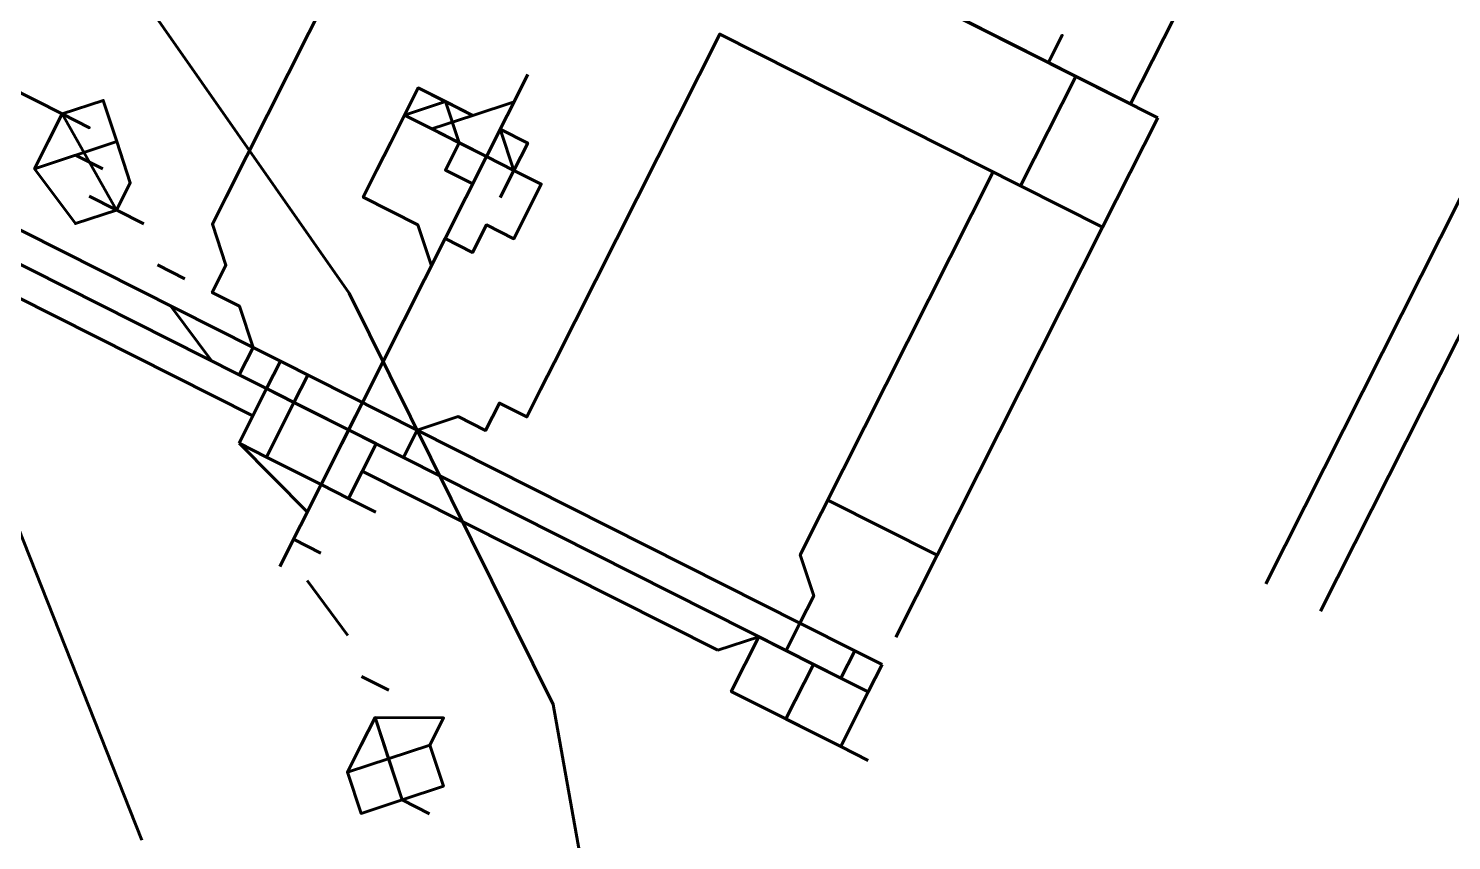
# Model space of a CAD drawing. Header units: metres. Extents: x 0 to 547597, y 0 to 1844684.
# Drawn here: x 543452.2254 to 543452.4174, y 1844573.005 to 1844573.1146 of the extents above; entities that cross this region are included whole.
import ezdxf

# ---------------------------------------------------------------- set-up
doc = ezdxf.new("R2010")
doc.units = ezdxf.units.M
doc.layers.add('5_Thep', color=4, linetype='Continuous')
doc.layers.add('giai đoạn này', color=10, linetype='Continuous', lineweight=60)

# ---------------------------------------------------------------- blocks, each defined once
blk = doc.blocks.new('MBA220-MB')
at = {"color": 1}
for points in [[(1091.1, 1070.43), (1041.5, 1107.63), (987.77, 1136.56), (934.05, 1153.09), (872.05, 1161.36), (810.06, 1153.09), (752.2, 1136.56), (698.47, 1107.63), (648.87, 1070.43), (611.68, 1020.84), (582.75, 967.11), (566.21, 909.25), (557.95, 847.25), (566.21, 789.39)], [(462.89, 1157.23), (591.01, 1157.23)], [(591.01, 1148.96), (462.89, 1148.96)], [(636.47, 1107.63), (636.47, 1111.76)], [(636.47, 1107.63), (636.47, 1111.76)], [(541.42, 1107.63), (557.95, 1107.63), (557.95, 1095.23)], [(541.42, 1107.63), (541.42, 1107.63), (541.42, 1107.63), (541.42, 1107.63)], [(541.42, 1107.63), (541.42, 1095.23)], [(557.95, 1107.63), (607.54, 1107.63)], [(607.54, 1091.1), (607.54, 1107.63), (619.94, 1107.63)], [(628.21, 1107.63), (624.08, 1107.63)], [(624.08, 1107.63), (628.21, 1107.63), (628.21, 1107.63), (628.21, 1107.63)], [(624.08, 1107.63), (624.08, 1103.5)], [(628.21, 1107.63), (628.21, 1107.63)], [(628.21, 1103.5), (628.21, 1107.63)], [(628.21, 1107.63), (628.21, 1107.63), (628.21, 1107.63), (628.21, 1107.63)], [(628.21, 1107.63), (628.21, 1099.36)], [(628.21, 1103.5), (628.21, 1107.63), (636.47, 1107.63), (636.47, 1103.5)], [(628.21, 1107.63), (628.21, 1107.63), (628.21, 1107.63)], [(636.47, 1103.5), (636.47, 1107.63), (636.47, 1103.5)], [(636.47, 1103.5), (636.47, 1107.63)], [(541.42, 1041.5), (541.42, 1103.5), (524.88, 1103.5), (524.88, 1041.5)], [(524.88, 1103.5), (524.88, 1103.5), (541.42, 1103.5), (541.42, 1103.5)], [(541.42, 983.64), (541.42, 1103.5)], [(628.21, 1103.5), (624.08, 1103.5), (624.08, 1095.23)], [(628.21, 1103.5), (624.08, 1103.5)], [(628.21, 1099.36), (628.21, 1103.5)], [(628.21, 1103.5), (628.21, 1095.23), (628.21, 1095.23), (628.21, 1095.23), (628.21, 1095.23)], [(628.21, 1103.5), (628.21, 1103.5)], [(628.21, 1103.5), (628.21, 1103.5)], [(636.47, 1103.5), (636.47, 1099.36)], [(636.47, 1103.5), (636.47, 1095.23)], [(628.21, 1099.36), (628.21, 1091.1)], [(628.21, 1095.23), (628.21, 1099.36), (636.47, 1099.36), (636.47, 1091.1), (628.21, 1091.1), (628.21, 1095.23)], [(636.47, 1095.23), (636.47, 1099.36)], [(541.42, 1095.23), (541.42, 1095.23), (541.42, 1091.1), (537.28, 1091.1), (541.42, 1091.1)], [(541.42, 1095.23), (557.95, 1095.23), (557.95, 1049.77), (607.54, 1049.77)], [(541.42, 1095.23), (541.42, 1041.5)], [(557.95, 1091.1), (615.81, 1091.1), (619.94, 1095.23), (624.08, 1095.23), (624.08, 1037.37)], [(628.21, 1095.23), (624.08, 1095.23), (624.08, 1037.37)], [(628.21, 1091.1), (628.21, 1095.23)], [(628.21, 1091.1), (628.21, 1095.23)], [(628.21, 1095.23), (628.21, 1037.37)], [(636.47, 1091.1), (636.47, 1095.23)], [(537.28, 1091.1), (541.42, 1091.1), (541.42, 962.98), (537.28, 962.98)], [(632.34, 1086.97), (628.21, 1091.1)], [(632.34, 1086.97), (632.34, 1033.24)], [(661.27, 1049.77), (669.54, 1058.03), (665.4, 1062.17), (661.27, 1058.03), (657.14, 1058.03), (661.27, 1049.77), (665.4, 1049.77), (669.54, 1049.77), (673.67, 1053.9), (669.54, 1058.03)], [(669.54, 1058.03), (669.54, 1062.17)], [(669.54, 1058.03), (665.4, 1053.9), (661.27, 1049.77)], [(661.27, 1058.03), (669.54, 1049.77)], [(624.08, 1037.37), (624.08, 1037.37), (619.94, 1041.5), (619.94, 1045.64), (615.81, 1045.64), (615.81, 1049.77), (615.81, 1049.77), (611.68, 1049.77), (607.54, 1049.77)], [(657.14, 1045.64), (657.14, 1049.77)], [(653.01, 1041.5), (648.87, 1033.24)], [(591.01, 1016.71), (595.14, 1016.71), (595.14, 1016.71), (599.28, 1016.71), (599.28, 1024.97), (603.41, 1029.1), (599.28, 1029.1), (599.28, 1033.24), (595.14, 1033.24), (595.14, 1037.37), (586.88, 1037.37), (586.88, 1033.24), (582.75, 1033.24), (582.75, 1029.1), (578.61, 1029.1), (582.75, 1024.97), (582.75, 1016.71), (586.88, 1016.71), (586.88, 1016.71), (591.01, 1016.71)], [(586.88, 1033.24), (586.88, 1037.37)], [(586.88, 1033.24), (586.88, 1037.37)], [(586.88, 1037.37), (586.88, 1033.24), (586.88, 1033.24)], [(586.88, 1033.24), (586.88, 1037.37)], [(586.88, 1037.37), (586.88, 1037.37)], [(586.88, 1033.24), (586.88, 1037.37)], [(586.88, 1033.24), (586.88, 1037.37)], [(591.01, 1037.37), (586.88, 1037.37), (591.01, 1037.37), (586.88, 1037.37)], [(591.01, 1037.37), (591.01, 1037.37)], [(591.01, 1037.37), (591.01, 1037.37)], [(624.08, 1037.37), (628.21, 1037.37), (628.21, 1037.37), (628.21, 1037.37)], [(628.21, 1037.37), (624.08, 1037.37), (624.08, 1037.37)], [(624.08, 1016.71), (624.08, 1037.37)], [(628.21, 1033.24), (628.21, 1037.37)], [(628.21, 1037.37), (628.21, 1029.1)], [(628.21, 1037.37), (628.21, 1037.37), (628.21, 1037.37), (628.21, 1037.37), (628.21, 1037.37), (628.21, 1037.37)], [(636.47, 1033.24), (636.47, 1037.37)], [(636.47, 1033.24), (636.47, 1037.37)], [(582.75, 1029.1), (582.75, 1029.1), (582.75, 1029.1), (582.75, 1033.24)], [(582.75, 1029.1), (586.88, 1033.24), (586.88, 1029.1), (586.88, 1033.24)], [(586.88, 1029.1), (586.88, 1033.24), (586.88, 1029.1), (586.88, 1033.24)], [(586.88, 1029.1), (586.88, 1033.24), (586.88, 1029.1)], [(586.88, 1029.1), (586.88, 1033.24)], [(586.88, 1033.24), (586.88, 1029.1), (586.88, 1033.24), (586.88, 1029.1), (586.88, 1033.24)], [(586.88, 1033.24), (586.88, 1029.1), (586.88, 1033.24), (586.88, 1029.1)], [(586.88, 1033.24), (586.88, 1029.1), (586.88, 1033.24), (586.88, 1029.1)], [(586.88, 1033.24), (591.01, 1033.24)], [(586.88, 1029.1), (586.88, 1033.24)], [(586.88, 1029.1), (586.88, 1033.24)], [(586.88, 1029.1), (586.88, 1033.24)], [(586.88, 1029.1), (586.88, 1033.24), (586.88, 1029.1), (586.88, 1033.24)], [(586.88, 1029.1), (586.88, 1029.1), (586.88, 1033.24), (586.88, 1029.1), (586.88, 1033.24), (586.88, 1029.1)], [(586.88, 1029.1), (586.88, 1033.24)], [(586.88, 1029.1), (586.88, 1033.24)], [(586.88, 1029.1), (586.88, 1033.24)], [(586.88, 1029.1), (586.88, 1033.24), (586.88, 1029.1)], [(586.88, 1033.24), (586.88, 1029.1), (586.88, 1033.24)], [(586.88, 1033.24), (586.88, 1029.1), (586.88, 1033.24)], [(591.01, 1033.24), (586.88, 1033.24), (591.01, 1033.24)], [(628.21, 1033.24), (628.21, 1033.24)], [(628.21, 1033.24), (628.21, 1029.1)], [(628.21, 1029.1), (628.21, 1033.24), (636.47, 1033.24), (636.47, 1029.1)], [(628.21, 1029.1), (628.21, 1033.24)], [(636.47, 1029.1), (636.47, 1033.24)], [(636.47, 1029.1), (636.47, 1033.24)], [(644.74, 1029.1), (644.74, 1033.24)], [(574.48, 1029.1), (648.87, 1029.1)], [(582.75, 1029.1), (582.75, 1029.1), (582.75, 1029.1), (582.75, 1029.1), (582.75, 1029.1)], [(582.75, 1029.1), (586.88, 1029.1), (582.75, 1029.1)], [(586.88, 1029.1), (586.88, 1029.1), (586.88, 1029.1), (586.88, 1029.1), (582.75, 1029.1)], [(591.01, 1029.1), (586.88, 1029.1)], [(586.88, 1029.1), (586.88, 1029.1)], [(586.88, 1029.1), (586.88, 1029.1)], [(586.88, 1029.1), (586.88, 1029.1)], [(586.88, 1029.1), (586.88, 1024.97)], [(586.88, 1029.1), (586.88, 1029.1)], [(586.88, 1024.97), (586.88, 1024.97), (586.88, 1020.84), (586.88, 1029.1)], [(586.88, 1029.1), (586.88, 1029.1)], [(586.88, 1029.1), (586.88, 1029.1), (586.88, 1029.1), (586.88, 1029.1)], [(586.88, 1029.1), (586.88, 1029.1), (586.88, 1029.1), (586.88, 1029.1), (586.88, 1029.1)], [(586.88, 1029.1), (586.88, 1029.1)], [(586.88, 1020.84), (586.88, 1024.97), (586.88, 1020.84), (586.88, 1024.97), (586.88, 1020.84), (586.88, 1029.1)], [(586.88, 1024.97), (586.88, 1029.1)], [(586.88, 1029.1), (586.88, 1029.1), (586.88, 1029.1), (586.88, 1029.1), (586.88, 1029.1)], [(586.88, 1029.1), (586.88, 1029.1)], [(586.88, 1029.1), (586.88, 1024.97)], [(586.88, 1029.1), (586.88, 1029.1), (586.88, 1029.1), (586.88, 1029.1), (586.88, 1029.1)], [(586.88, 1029.1), (586.88, 1029.1)], [(591.01, 1029.1), (586.88, 1029.1)], [(591.01, 1029.1), (586.88, 1029.1), (591.01, 1029.1), (586.88, 1029.1)], [(591.01, 1029.1), (591.01, 1024.97), (586.88, 1024.97)], [(591.01, 1024.97), (591.01, 1029.1)], [(591.01, 1029.1), (591.01, 1029.1)], [(591.01, 1024.97), (591.01, 1029.1)], [(591.01, 1029.1), (591.01, 1024.97)], [(619.94, 1029.1), (624.08, 1029.1)], [(628.21, 1029.1), (624.08, 1029.1)], [(690.2, 1029.1), (657.14, 991.91), (632.34, 946.45), (624.08, 913.38)], [(628.21, 1029.1), (628.21, 1024.97), (628.21, 1024.97)], [(628.21, 1029.1), (628.21, 1029.1)], [(628.21, 1029.1), (628.21, 1016.71)], [(628.21, 1029.1), (628.21, 1029.1), (636.47, 1029.1), (636.47, 1029.1)], [(628.21, 1020.84), (628.21, 1029.1)], [(628.21, 1029.1), (628.21, 1029.1)], [(636.47, 1029.1), (636.47, 1020.84)], [(636.47, 1029.1), (636.47, 1020.84)], [(636.47, 1029.1), (636.47, 1029.1)], [(640.61, 1029.1), (636.47, 1016.71)], [(586.88, 1024.97), (586.88, 1020.84), (582.75, 1024.97), (582.75, 1020.84)], [(582.75, 1024.97), (582.75, 1020.84), (582.75, 1024.97)], [(582.75, 1024.97), (582.75, 1020.84), (582.75, 1024.97), (582.75, 1020.84)], [(582.75, 1020.84), (586.88, 1024.97), (586.88, 1020.84), (586.88, 1024.97), (586.88, 1020.84)], [(582.75, 1020.84), (582.75, 1024.97)], [(586.88, 1020.84), (586.88, 1024.97)], [(586.88, 1020.84), (586.88, 1024.97)], [(586.88, 1024.97), (591.01, 1024.97)], [(586.88, 1020.84), (586.88, 1024.97)], [(586.88, 1020.84), (586.88, 1024.97)], [(586.88, 1020.84), (586.88, 1024.97)], [(586.88, 1020.84), (586.88, 1024.97)], [(586.88, 1024.97), (586.88, 1020.84), (586.88, 1024.97), (586.88, 1020.84)], [(586.88, 1020.84), (586.88, 1024.97)], [(586.88, 1024.97), (586.88, 1020.84), (586.88, 1024.97), (586.88, 1020.84), (586.88, 1024.97)], [(586.88, 1020.84), (586.88, 1024.97)], [(586.88, 1020.84), (586.88, 1024.97)], [(586.88, 1020.84), (586.88, 1024.97)], [(586.88, 1020.84), (586.88, 1024.97)], [(586.88, 1020.84), (586.88, 1024.97)], [(586.88, 1020.84), (586.88, 1024.97)], [(591.01, 1024.97), (586.88, 1024.97), (591.01, 1024.97)], [(636.47, 1020.84), (636.47, 1024.97)], [(586.88, 1020.84), (586.88, 1016.71), (582.75, 1020.84), (582.75, 1016.71)], [(586.88, 1016.71), (586.88, 1020.84), (586.88, 1016.71), (586.88, 1020.84)], [(586.88, 1020.84), (586.88, 1016.71), (586.88, 1020.84), (586.88, 1016.71)], [(586.88, 1016.71), (586.88, 1020.84), (586.88, 1016.71), (586.88, 1020.84)], [(586.88, 1020.84), (586.88, 1016.71), (586.88, 1020.84)], [(586.88, 1016.71), (586.88, 1020.84)], [(586.88, 1016.71), (586.88, 1020.84)], [(586.88, 1016.71), (586.88, 1020.84)], [(586.88, 1016.71), (586.88, 1020.84)], [(586.88, 1020.84), (586.88, 1016.71), (586.88, 1020.84), (586.88, 1016.71)], [(586.88, 1020.84), (586.88, 1020.84), (586.88, 1016.71), (586.88, 1020.84)], [(586.88, 1016.71), (586.88, 1020.84)], [(586.88, 1016.71), (586.88, 1020.84)], [(586.88, 1016.71), (586.88, 1020.84)], [(586.88, 1016.71), (586.88, 1020.84)], [(586.88, 1016.71), (586.88, 1020.84)], [(586.88, 1016.71), (586.88, 1020.84)], [(586.88, 1016.71), (586.88, 1020.84)], [(586.88, 1016.71), (586.88, 1020.84)], [(586.88, 1016.71), (586.88, 1020.84)], [(586.88, 1016.71), (586.88, 1020.84)], [(628.21, 1020.84), (624.08, 1020.84)], [(628.21, 1016.71), (628.21, 1020.84)], [(636.47, 1016.71), (636.47, 1020.84), (628.21, 1020.84), (628.21, 1016.71), (636.47, 1016.71)], [(628.21, 1020.84), (628.21, 1020.84)], [(628.21, 1020.84), (628.21, 1016.71), (628.21, 1016.71), (628.21, 1016.71), (628.21, 1016.71)], [(636.47, 1016.71), (636.47, 1020.84)], [(636.47, 1016.71), (636.47, 1020.84)], [(591.01, 1016.71), (586.88, 1016.71)], [(586.88, 1016.71), (586.88, 1016.71)], [(586.88, 1016.71), (586.88, 1016.71)], [(586.88, 1016.71), (586.88, 1016.71)], [(586.88, 1016.71), (591.01, 1016.71), (586.88, 1016.71)], [(591.01, 1016.71), (586.88, 1016.71), (591.01, 1016.71)], [(591.01, 1016.71), (591.01, 1016.71)], [(591.01, 1016.71), (591.01, 1016.71)], [(607.54, 1000.17), (611.68, 1000.17), (615.81, 1004.31), (615.81, 1004.31), (615.81, 1004.31), (619.94, 1004.31), (619.94, 1008.44), (624.08, 1012.57), (624.08, 1016.71)], [(628.21, 1016.71), (624.08, 1016.71)], [(624.08, 1016.71), (624.08, 1012.57)], [(628.21, 1016.71), (628.21, 1016.71)], [(628.21, 1016.71), (628.21, 1016.71), (628.21, 1016.71), (628.21, 1016.71), (628.21, 1016.71)], [(628.21, 1016.71), (628.21, 1012.57)], [(632.34, 1016.71), (632.34, 962.98)], [(632.34, 1016.71), (632.34, 1016.71)], [(628.21, 1012.57), (624.08, 1012.57)], [(624.08, 1012.57), (624.08, 954.71)], [(624.08, 1012.57), (624.08, 954.71)], [(628.21, 1012.57), (628.21, 954.71)], [(628.21, 1008.44), (624.08, 1000.17)], [(557.95, 1000.17), (607.54, 1000.17)], [(619.94, 996.04), (619.94, 1000.17)], [(615.81, 991.91), (615.81, 983.64)], [(615.81, 987.77), (611.68, 987.77), (607.54, 983.64), (603.41, 979.51), (607.54, 975.38), (611.68, 975.38), (615.81, 975.38), (619.94, 983.64), (615.81, 987.77)], [(607.54, 975.38), (615.81, 987.77)], [(607.54, 983.64), (615.81, 975.38)], [(611.68, 979.51), (611.68, 983.64)], [(607.54, 975.38), (607.54, 979.51), (607.54, 979.51), (607.54, 975.38), (607.54, 975.38)], [(607.54, 975.38), (607.54, 962.98)]]:
    blk.add_lwpolyline(points, dxfattribs=at)
blk = doc.blocks.new('mb moiTQK')
at = {"layer": 'giai đoạn này', "color": 1, "linetype": 'ByBlock', "ltscale": 5, "xscale": 0.001, "yscale": 0.001, "zscale": 0.001}
blk.add_blockref('MBA220-MB', (-88.05166, -82.51016), dxfattribs=at)
blk = doc.blocks.new('ACAD-DinhViTuyenDz220kV')
blk.add_circle((543470.18793, 1844560.06958), 117.55145)
at = {"layer": '5_Thep', "rotation": 243.2403583287449}
blk.add_blockref('mb moiTQK', (543485.661, 1844458.313), dxfattribs=at)

msp = doc.modelspace()

# ---------------------------------------------------------------- block references
msp.add_blockref('ACAD-DinhViTuyenDz220kV', (0, 0))

doc.saveas('drawing.dxf')
